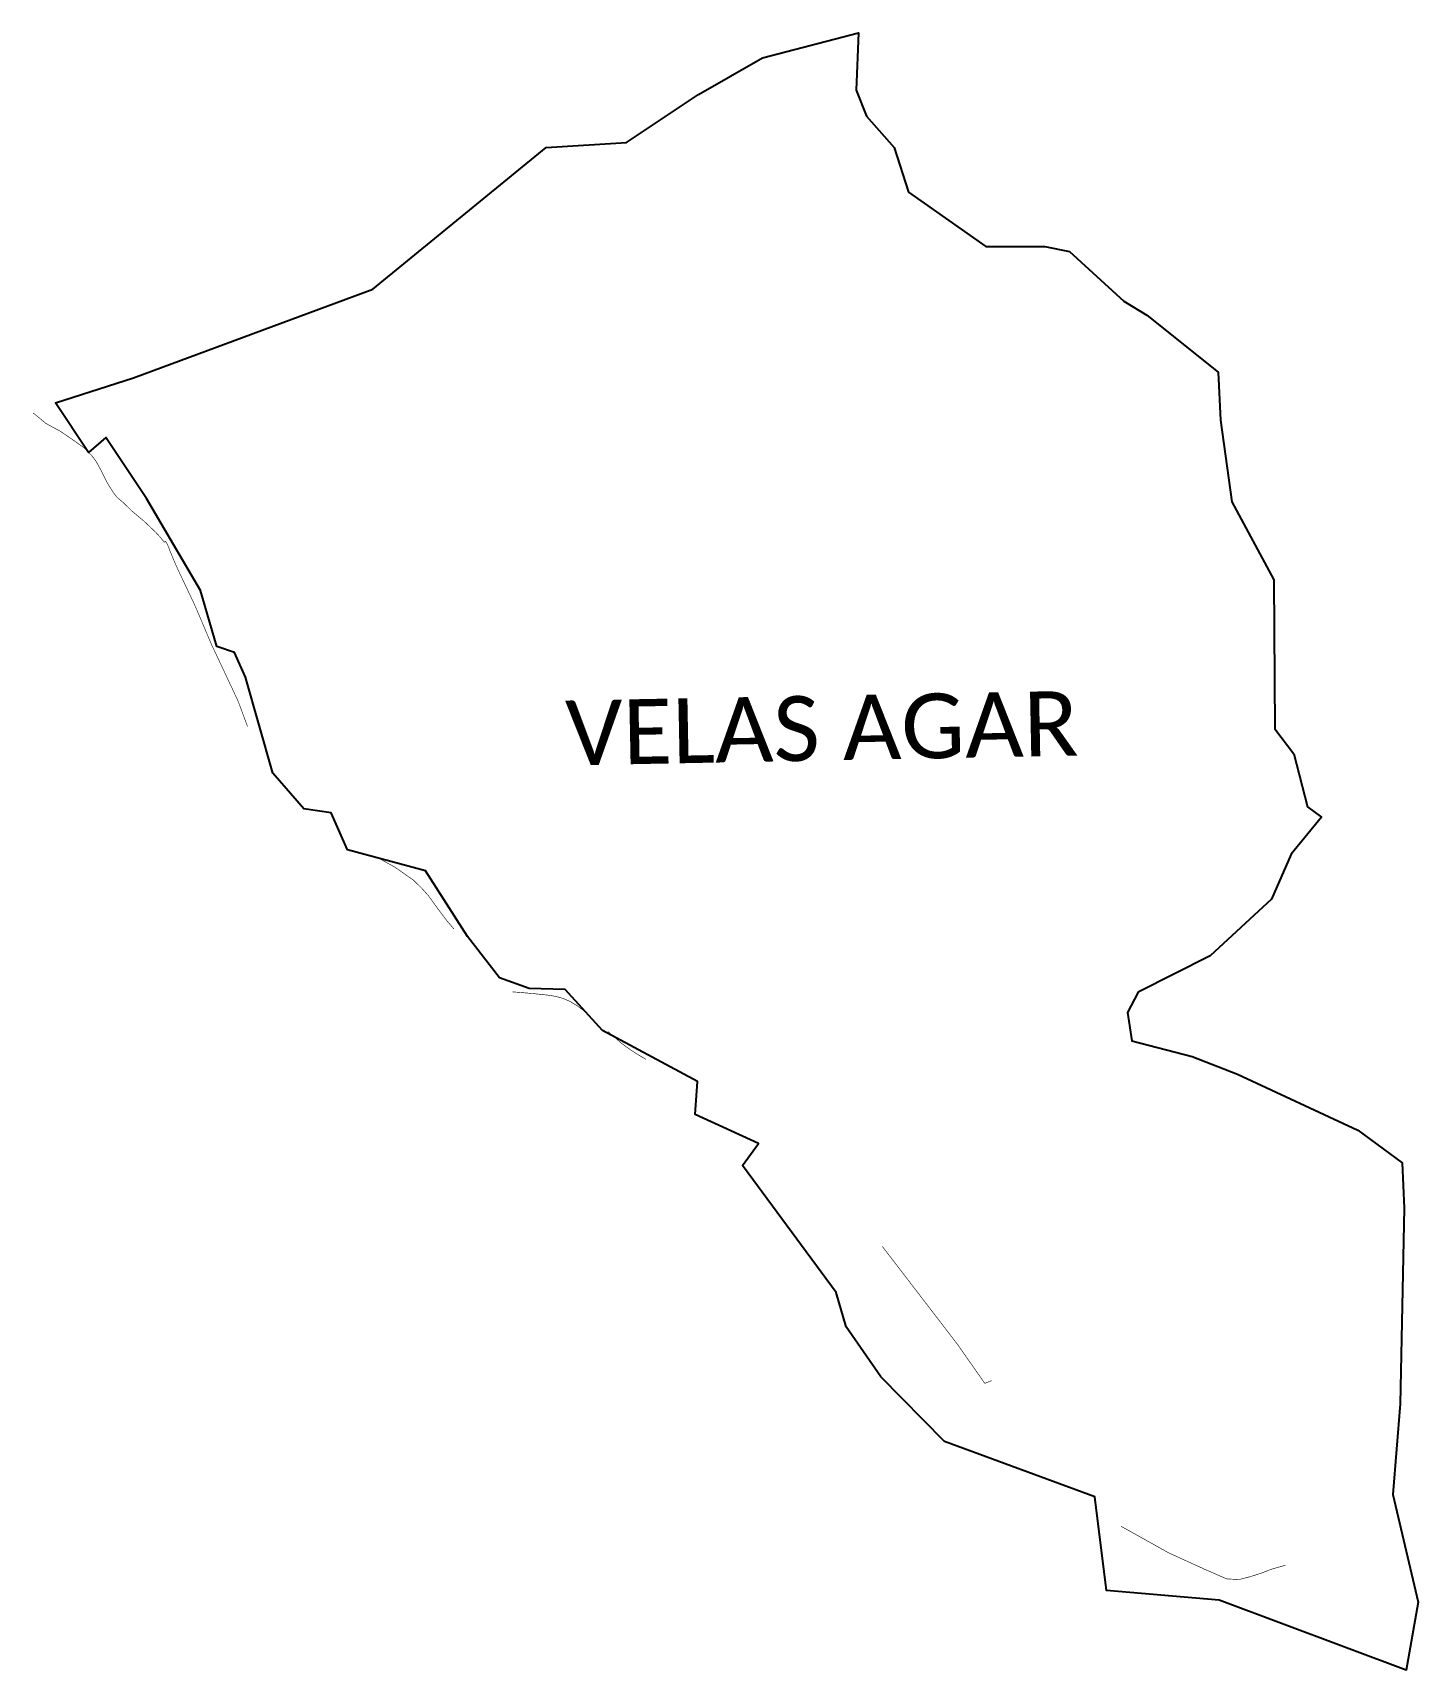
# Model space of a CAD drawing. Header units: metres. Extents: x 284681 to 287003, y 2012791 to 2015536.
import ezdxf

# ---------------------------------------------------------------- set-up
doc = ezdxf.new("R2010")
doc.units = ezdxf.units.M
for name, color, linetype in [('SEAWALL', 170, 'Continuous'), ('village', 3, 'Continuous'), ('VILLAGE NAME', 250, 'Continuous')]:
    doc.layers.add(name, color=color, linetype=linetype)
doc.styles.get("Standard").update_dxf_attribs({"font": 'simplex.shx'})

msp = doc.modelspace()

# ---------------------------------------------------------------- linework, layer by layer
at = {"layer": 'SEAWALL', "color": 30, "const_width": 1, "flags": 128}
for points in [[(284681.9, 2014898.5), (284690.1, 2014891.9), (284703, 2014881), (284727.7, 2014867.6), (284752.1, 2014850.9), (284767.3, 2014839.9), (284774.7, 2014832.7), (284780.2, 2014826.8), (284786.1, 2014819.3), (284791.3, 2014810.7), (284805.6, 2014782.3), (284816.1, 2014765.3), (284822.4, 2014757.1), (284833.1, 2014748), (284847.6, 2014733.9), (284866.8, 2014717.9), (284887.5, 2014698.3), (284893.6, 2014691.7), (284901.7, 2014681.7), (284904, 2014683.4), (284908.1, 2014676), (284911.1, 2014667.5), (284920.1, 2014646), (284926.4, 2014632.1), (284953, 2014575.9), (284980.9, 2014510.2), (285025.5, 2014415.2), (285041.3, 2014372.7)], [(285261.5, 2014151.7), (285288, 2014137.1), (285318.9, 2014115.5), (285332.4, 2014102.5), (285343.9, 2014089.7), (285360.5, 2014066.9), (285374.8, 2014047.7), (285387.1, 2014033.3)], [(285485.2, 2013928), (285503.7, 2013926.5), (285519.6, 2013925.1), (285544.3, 2013922.5), (285553.7, 2013921.1), (285565.5, 2013918.4), (285572.4, 2013916), (285582, 2013911.6), (285595, 2013903.8), (285607, 2013894.5)], [(285644.9, 2013861.7), (285666.4, 2013843), (285676.5, 2013835.3), (285689.5, 2013826.5), (285709.1, 2013814.6)], [(286104.9, 2013501.3), (286231.1, 2013336.8), (286276.6, 2013271.7), (286288.1, 2013276.2)], [(286504.7, 2013032.3), (286585.1, 2012987.4), (286646.6, 2012959.4), (286682.1, 2012943.9), (286702.8, 2012942.9), (286721.3, 2012947.6), (286740.7, 2012953.8), (286756.3, 2012959.9), (286780.5, 2012966.9)]]:
    msp.add_lwpolyline(points, dxfattribs=at)
at = {"layer": 'village', "color": 3, "true_color": 0x00ff00}
msp.add_polyline3d([(287002.9, 2012905.1, 0), (286982.7, 2012790.8, 0), (286669.4, 2012908.4, 0), (286480.8, 2012924.2, 0), (286460.9, 2013081.5, 0), (286209.4, 2013174.2, 0), (286102.5, 2013282.7, 0), (286044.1, 2013366.2, 0), (286027.5, 2013423.8, 0), (285870.9, 2013636.7, 0), (285897.7, 2013673.6, 0), (285791.3, 2013722.3, 0), (285795.4, 2013777.6, 0), (285635.8, 2013863.4, 0), (285573.7, 2013932, 0), (285513.3, 2013933.8, 0), (285463.5, 2013951.2, 0), (285409.6, 2014020.8, 0), (285339.5, 2014130.7, 0), (285208.6, 2014165.9, 0), (285181.5, 2014228.3, 0), (285135.6, 2014234.9, 0), (285083.6, 2014294.5, 0), (285037.9, 2014455.5, 0), (285019.3, 2014496.9, 0), (284989.8, 2014507, 0), (284962.4, 2014600.6, 0), (284872, 2014755.1, 0), (284803.7, 2014857.5, 0), (284774.9, 2014832.2, 0), (284719.2, 2014915.1, 0), (284849.9, 2014957.2, 0), (285251.2, 2015105.8, 0), (285541.6, 2015343.3, 0), (285676, 2015351.6, 0), (285796.8, 2015432.2, 0), (285904, 2015493.5, 0), (286065.1, 2015535.7, 0), (286061, 2015439.4, 0), (286078.3, 2015395.8, 0), (286124.7, 2015343.1, 0), (286149, 2015268.7, 0), (286278.6, 2015177.4, 0), (286377.3, 2015177.6, 0), (286418.5, 2015169, 0), (286509.6, 2015086, 0), (286548, 2015062.3, 0), (286667.8, 2014966.6, 0), (286671.5, 2014886.4, 0), (286690.4, 2014749.4, 0), (286760.8, 2014618.9, 0), (286762.7, 2014369.1, 0), (286794.6, 2014327.1, 0), (286817.6, 2014238, 0), (286840.7, 2014220.7, 0), (286790.2, 2014158.8, 0), (286757.2, 2014083.3, 0), (286654.2, 2013988.4, 0), (286533.9, 2013927.3, 0), (286515.7, 2013893.4, 0), (286523, 2013845.6, 0), (286623.9, 2013819.8, 0), (286700, 2013790.1, 0), (286901.5, 2013696, 0), (286976.1, 2013641.5, 0), (286979.5, 2013565.1, 0), (286972.9, 2013237.2, 0), (286960.6, 2013085.4, 0)], close=True, dxfattribs=at)

# ---------------------------------------------------------------- texts
at = {"layer": 'VILLAGE NAME', "insert": (285572.9, 2014416.2), "char_height": 108.748, "attachment_point": 1, "rotation": 1.1028}
msp.add_mtext_dynamic_manual_height_columns('{\\fCalibri|b0|i0|c0|p34;VELAS AGAR}', width=1124.425, gutter_width=543.7, heights=[0], dxfattribs=at)

doc.saveas('drawing.dxf')
